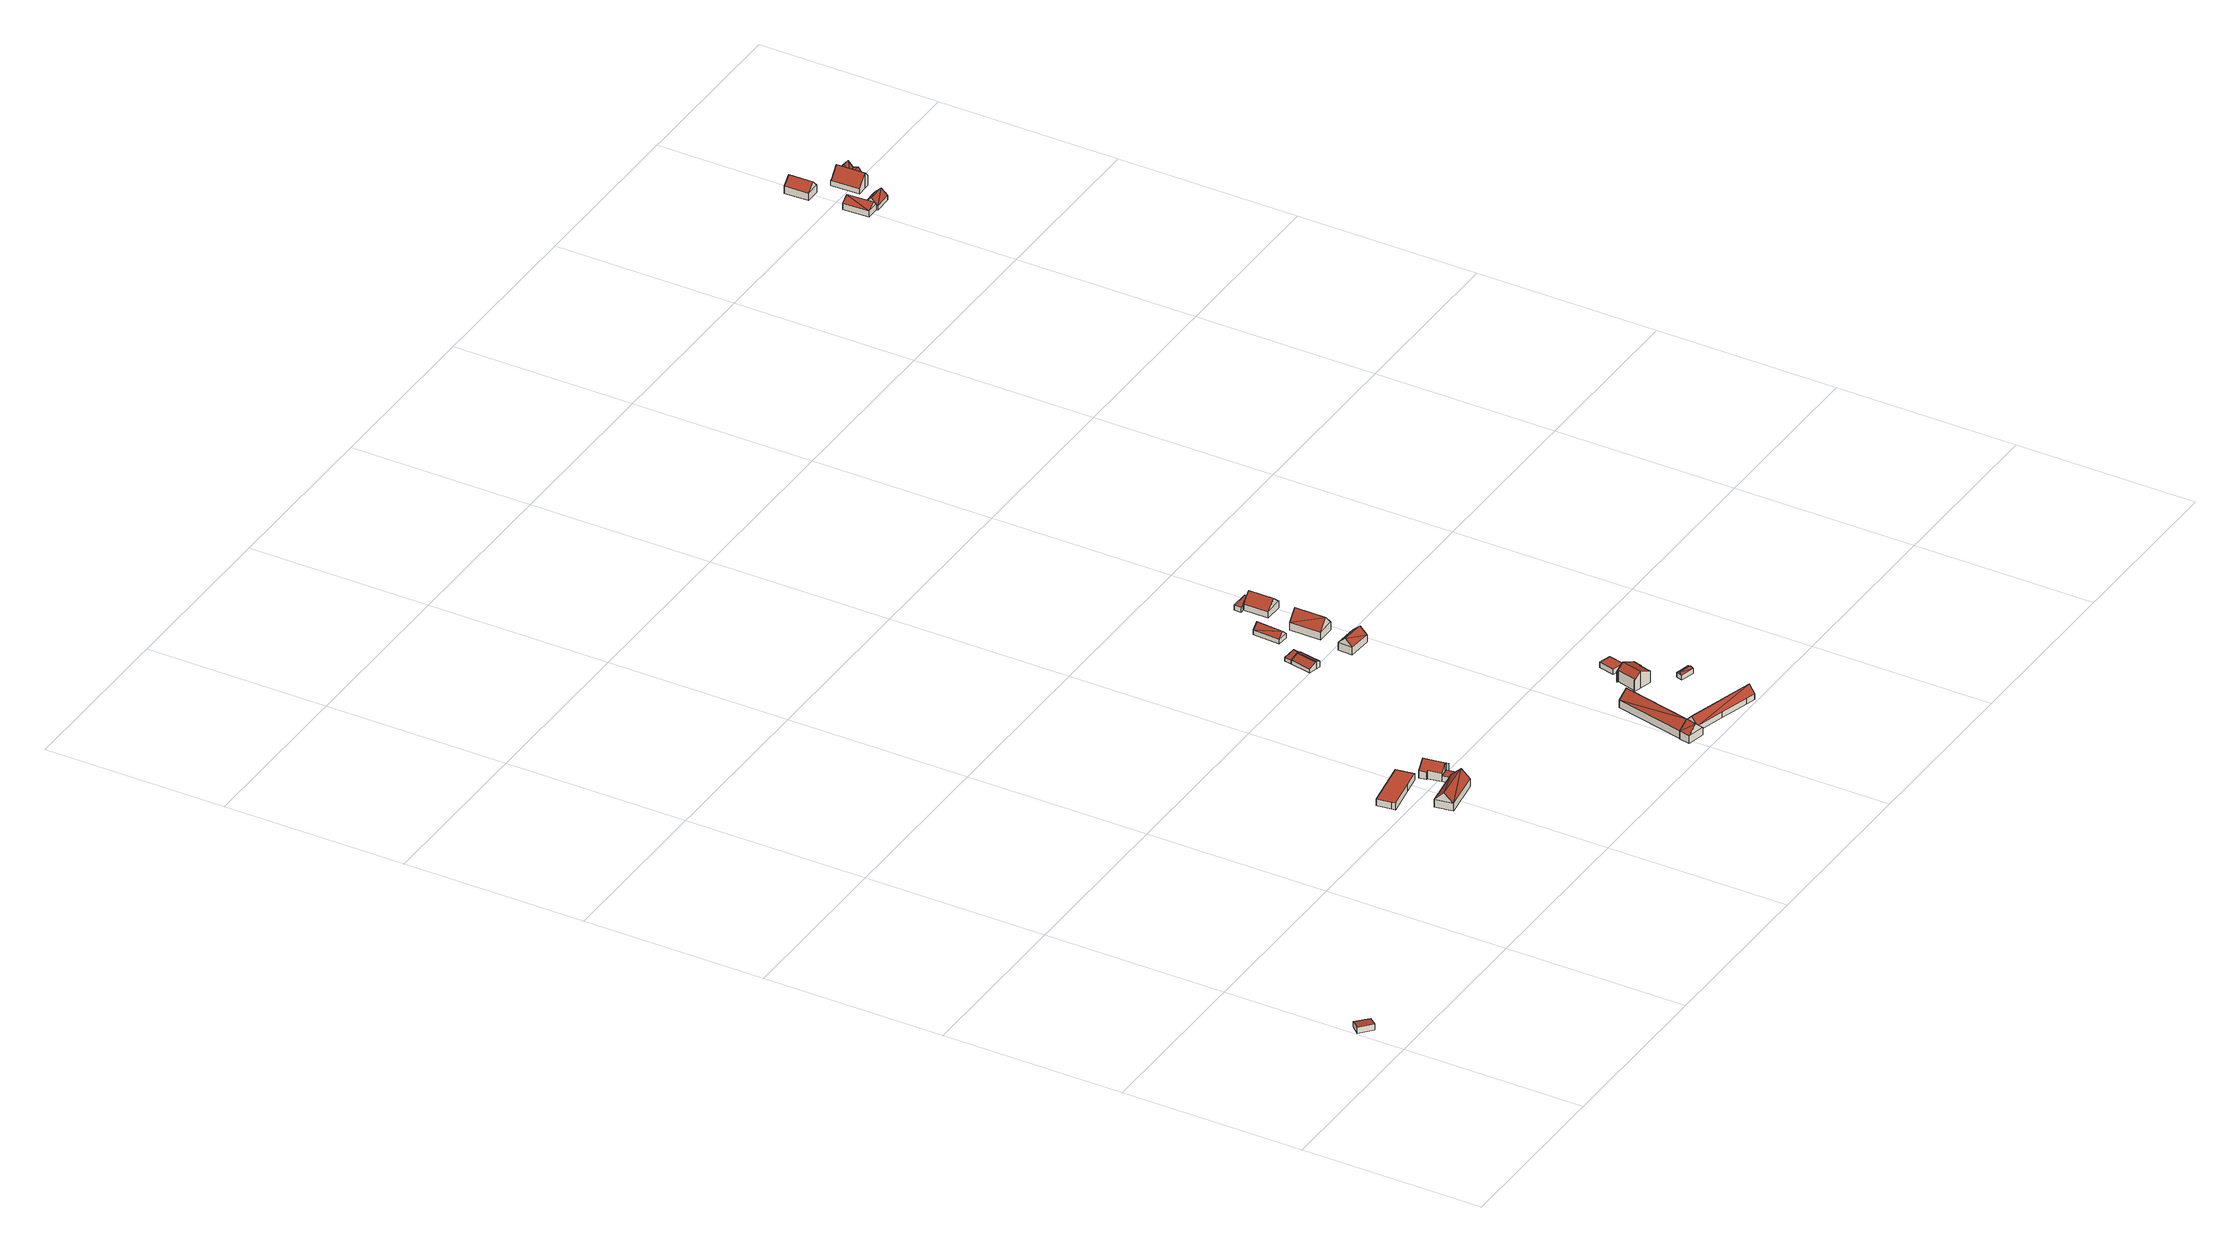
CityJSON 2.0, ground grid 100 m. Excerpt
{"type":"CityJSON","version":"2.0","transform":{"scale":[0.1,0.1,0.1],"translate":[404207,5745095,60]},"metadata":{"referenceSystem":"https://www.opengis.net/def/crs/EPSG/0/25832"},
"CityObjects":{
"building1":{"type":"Building","attributes":{"Gemeindeschluessel":"05515000","Geometrietyp2DReferenz":"3000","function":"51009_1610","roofType":"2100","measuredHeight":3.31},"geometry":[{"type":"Solid","lod":"2","boundaries":[[[[0,1,2,3]],[[4,5,1,0]],[[6,7,5,4]],[[3,2,7,6]],[[4,0,3,6]],[[1,5,7,2]]]],"semantics":{"surfaces":[{"type":"WallSurface"},{"type":"RoofSurface"},{"type":"GroundSurface"}],"values":[[0,0,0,0,1,2]]}}]},
"building2":{"type":"Building","attributes":{"Gemeindeschluessel":"05515000","Geometrietyp2DReferenz":"3000","function":"31001_2700","roofType":"1000","measuredHeight":3.9},"geometry":[{"type":"Solid","lod":"2","boundaries":[[[[8,9,10,11]],[[12,13,9,8]],[[14,15,13,12]],[[16,17,15,14]],[[18,19,17,16]],[[11,10,19,18]],[[16,14,12,8,11,18]],[[9,13,15,17,19,10]]]],"semantics":{"surfaces":[{"type":"WallSurface"},{"type":"RoofSurface"},{"type":"GroundSurface"}],"values":[[0,0,0,0,0,0,1,2]]}}]},
"building3":{"type":"Building","attributes":{"Gemeindeschluessel":"05515000","Geometrietyp2DReferenz":"3000","function":"31001_2700","roofType":"5000","measuredHeight":9.23},"geometry":[{"type":"Solid","lod":"2","boundaries":[[[[20,21,22,23]],[[24,25,21,20]],[[26,27,25,24]],[[23,22,27,26]],[[28,29,23]],[[23,26,28]],[[24,20,29]],[[29,28,24]],[[23,29,20]],[[24,28,26]],[[21,25,27,22]]]],"semantics":{"surfaces":[{"type":"WallSurface"},{"type":"RoofSurface"},{"type":"GroundSurface"}],"values":[[0,0,0,0,1,1,1,1,0,0,2]]}}]},
"building4":{"type":"Building","attributes":{"Gemeindeschluessel":"05515000","Geometrietyp2DReferenz":"3000","function":"31001_2460","roofType":"1000","measuredHeight":3.24},"geometry":[{"type":"Solid","lod":"2","boundaries":[[[[30,31,32,33]],[[34,35,31,30]],[[36,37,35,34]],[[38,39,37,36]],[[40,41,39,38]],[[33,32,41,40]],[[38,36,34,30,33,40]],[[31,35,37,39,41,32]]]],"semantics":{"surfaces":[{"type":"WallSurface"},{"type":"RoofSurface"},{"type":"GroundSurface"}],"values":[[0,0,0,0,0,0,1,2]]}}]},
"building5":{"type":"Building","attributes":{"Gemeindeschluessel":"05515000","Geometrietyp2DReferenz":"3000","function":"31001_1000","roofType":"3100","measuredHeight":8.06},"address":[{"country":"Germany","locality":"Münster","thoroughfareNumber":"280","thoroughfareName":"Davertstraße"}],"geometry":[{"type":"Solid","lod":"2","boundaries":[[[[42,43,44,45]],[[46,47,43,42]],[[48,49,47,46]],[[50,51,49,48]],[[52,53,51,50]],[[54,55,53,52]],[[56,57,55,54]],[[58,59,57,56]],[[45,44,59,58]],[[52,50,48,46,42,54]],[[45,58,56,54,42]],[[43,47,49,51,53,55,57,59,44]]]],"semantics":{"surfaces":[{"type":"WallSurface"},{"type":"RoofSurface"},{"type":"GroundSurface"}],"values":[[0,0,0,0,0,0,0,0,0,1,1,2]]}}]},
"building6":{"type":"Building","attributes":{"Gemeindeschluessel":"05515000","Geometrietyp2DReferenz":"3000","function":"51009_1610","roofType":"3100","measuredHeight":8.97},"geometry":[{"type":"Solid","lod":"2","boundaries":[[[[60,61,62,63]],[[64,65,61,60]],[[66,67,65,64]],[[68,69,67,66]],[[63,62,69,68]],[[60,63,68,70]],[[70,71,60]],[[71,70,66]],[[66,64,71]],[[70,68,66]],[[71,64,60]],[[61,65,67,69,62]]]],"semantics":{"surfaces":[{"type":"WallSurface"},{"type":"RoofSurface"},{"type":"GroundSurface"}],"values":[[0,0,0,0,0,1,1,1,1,0,0,2]]}}]},
"building7":{"type":"Building","attributes":{"Gemeindeschluessel":"05515000","Geometrietyp2DReferenz":"3000","function":"31001_2700","roofType":"3100","measuredHeight":8.83},"geometry":[{"type":"Solid","lod":"2","boundaries":[[[[72,73,74,66]],[[75,76,73,72]],[[68,77,76,75]],[[66,74,77,68]],[[72,78,75]],[[68,70,66]],[[70,78,72]],[[72,66,70]],[[68,75,78]],[[78,70,68]],[[73,76,77,74]]]],"semantics":{"surfaces":[{"type":"WallSurface"},{"type":"RoofSurface"},{"type":"GroundSurface"}],"values":[[0,0,0,0,0,0,1,1,1,1,2]]}}]},
"building8":{"type":"Building","attributes":{"Gemeindeschluessel":"05515000","Geometrietyp2DReferenz":"3000","function":"31001_2700","roofType":"2100","measuredHeight":4.13},"geometry":[{"type":"Solid","lod":"2","boundaries":[[[[79,80,81,82]],[[83,84,80,79]],[[85,86,84,83]],[[82,81,86,85]],[[83,79,82,85]],[[80,84,86,81]]]],"semantics":{"surfaces":[{"type":"WallSurface"},{"type":"RoofSurface"},{"type":"GroundSurface"}],"values":[[0,0,0,0,1,2]]}}]},
"building9":{"type":"Building","attributes":{"Gemeindeschluessel":"05515000","Geometrietyp2DReferenz":"3000","function":"51009_1610","roofType":"2100","measuredHeight":4.47},"geometry":[{"type":"Solid","lod":"2","boundaries":[[[[87,86,81,88]],[[89,90,86,87]],[[91,92,90,89]],[[93,94,92,91]],[[88,81,94,93]],[[91,89,87,88,93]],[[86,90,92,94,81]]]],"semantics":{"surfaces":[{"type":"WallSurface"},{"type":"RoofSurface"},{"type":"GroundSurface"}],"values":[[0,0,0,0,0,1,2]]}}]},
"building10":{"type":"Building","attributes":{"Gemeindeschluessel":"05515000","Geometrietyp2DReferenz":"3000","function":"51009_1610","roofType":"2100","measuredHeight":3.38},"geometry":[{"type":"Solid","lod":"2","boundaries":[[[[95,96,84,97]],[[98,99,96,95]],[[100,90,99,98]],[[101,86,90,100]],[[97,84,86,101]],[[100,98,95,97,101]],[[96,99,90,86,84]]]],"semantics":{"surfaces":[{"type":"WallSurface"},{"type":"RoofSurface"},{"type":"GroundSurface"}],"values":[[0,0,0,0,0,1,2]]}}]},
"building11":{"type":"Building","attributes":{"Gemeindeschluessel":"05515000","Geometrietyp2DReferenz":"3000","function":"31001_2700","roofType":"3100","measuredHeight":7.35},"geometry":[{"type":"Solid","lod":"2","boundaries":[[[[102,103,104,105]],[[106,107,103,102]],[[108,109,107,106]],[[110,111,109,108]],[[112,113,111,110]],[[114,115,113,112]],[[116,117,115,114]],[[105,104,117,116]],[[118,106,119]],[[102,105,116,119,106]],[[119,114,118]],[[112,110,108,118,114]],[[118,108,106]],[[119,116,114]],[[103,107,109,111,113,115,117,104]]]],"semantics":{"surfaces":[{"type":"WallSurface"},{"type":"RoofSurface"},{"type":"GroundSurface"}],"values":[[0,0,0,0,0,0,0,0,1,1,1,1,0,0,2]]}}]},
"building12":{"type":"Building","attributes":{"Gemeindeschluessel":"05515000","Geometrietyp2DReferenz":"3000","function":"31001_1000","roofType":"3100","measuredHeight":9.71},"address":[{"country":"Germany","locality":"Münster","thoroughfareNumber":"276","thoroughfareName":"Davertstraße"}],"geometry":[{"type":"Solid","lod":"2","boundaries":[[[[120,121,122,123]],[[124,125,121,120]],[[126,127,125,124]],[[128,129,127,126]],[[130,131,129,128]],[[132,133,131,130]],[[134,135,133,132]],[[136,137,135,134]],[[138,139,137,136]],[[140,141,139,138]],[[142,143,141,140]],[[123,122,143,142]],[[136,134,132,130,128,126,124,138]],[[120,123,142,140,138,124]],[[121,125,127,129,131,133,135,137,139,141,143,122]]]],"semantics":{"surfaces":[{"type":"WallSurface"},{"type":"RoofSurface"},{"type":"GroundSurface"}],"values":[[0,0,0,0,0,0,0,0,0,0,0,0,1,1,2]]}}]},
"building13":{"type":"Building","attributes":{"Gemeindeschluessel":"05515000","Geometrietyp2DReferenz":"3000","function":"31001_2700","roofType":"3100","measuredHeight":5.74},"geometry":[{"type":"Solid","lod":"2","boundaries":[[[[144,145,146,147]],[[148,149,145,144]],[[150,151,149,148]],[[147,146,151,150]],[[144,152,148]],[[150,153,147]],[[153,152,144]],[[144,147,153]],[[150,148,152]],[[152,153,150]],[[145,149,151,146]]]],"semantics":{"surfaces":[{"type":"WallSurface"},{"type":"RoofSurface"},{"type":"GroundSurface"}],"values":[[0,0,0,0,0,0,1,1,1,1,2]]}}]},
"building14":{"type":"Building","attributes":{"Gemeindeschluessel":"05515000","Geometrietyp2DReferenz":"3000","function":"31001_2700","roofType":"3100","measuredHeight":8.01},"geometry":[{"type":"Solid","lod":"2","boundaries":[[[[154,155,156,157]],[[158,159,155,154]],[[160,161,159,158]],[[157,156,161,160]],[[154,162,158]],[[160,163,157]],[[157,163,162]],[[162,154,157]],[[163,160,158]],[[158,162,163]],[[155,159,161,156]]]],"semantics":{"surfaces":[{"type":"WallSurface"},{"type":"RoofSurface"},{"type":"GroundSurface"}],"values":[[0,0,0,0,0,0,1,1,1,1,2]]}}]},
"building15":{"type":"Building","attributes":{"Gemeindeschluessel":"05515000","Geometrietyp2DReferenz":"3000","function":"31001_2460","roofType":"1000","measuredHeight":3.04},"geometry":[{"type":"Solid","lod":"2","boundaries":[[[[164,165,166,167]],[[168,169,165,164]],[[170,171,169,168]],[[167,166,171,170]],[[168,164,167,170]],[[165,169,171,166]]]],"semantics":{"surfaces":[{"type":"WallSurface"},{"type":"RoofSurface"},{"type":"GroundSurface"}],"values":[[0,0,0,0,1,2]]}}]},
"building16":{"type":"Building","attributes":{"Gemeindeschluessel":"05515000","Geometrietyp2DReferenz":"3000","function":"31001_1000","roofType":"3100","measuredHeight":10.16},"address":[{"country":"Germany","locality":"Münster","thoroughfareNumber":"260","thoroughfareName":"Davertstraße"}],"geometry":[{"type":"Solid","lod":"2","boundaries":[[[[172,173,174,175]],[[176,177,173,172]],[[178,179,177,176]],[[175,174,179,178]],[[172,180,176]],[[178,181,175]],[[181,180,172]],[[172,175,181]],[[178,176,180]],[[180,181,178]],[[173,177,179,174]]]],"semantics":{"surfaces":[{"type":"WallSurface"},{"type":"RoofSurface"},{"type":"GroundSurface"}],"values":[[0,0,0,0,0,0,1,1,1,1,2]]}}]},
"building17":{"type":"Building","attributes":{"Gemeindeschluessel":"05515000","Geometrietyp2DReferenz":"3000","function":"31001_2700","roofType":"3100","measuredHeight":3.54},"geometry":[{"type":"Solid","lod":"2","boundaries":[[[[182,183,184,185]],[[186,187,183,182]],[[188,189,187,186]],[[185,184,189,188]],[[182,190,186]],[[188,191,185]],[[185,191,190]],[[190,182,185]],[[191,188,186]],[[186,190,191]],[[183,187,189,184]]]],"semantics":{"surfaces":[{"type":"WallSurface"},{"type":"RoofSurface"},{"type":"GroundSurface"}],"values":[[0,0,0,0,0,0,1,1,1,1,2]]}}]},
"building18":{"type":"Building","attributes":{"Gemeindeschluessel":"05515000","Geometrietyp2DReferenz":"3000","function":"31001_1000","roofType":"5000","measuredHeight":8.41},"address":[{"country":"Germany","locality":"Münster","thoroughfareNumber":"258","thoroughfareName":"Davertstraße"}],"geometry":[{"type":"Solid","lod":"2","boundaries":[[[[192,193,194,195]],[[196,197,193,192]],[[198,199,197,196]],[[200,201,199,198]],[[195,194,201,200]],[[202,195,200,203]],[[196,192,202,203,198]],[[195,202,192]],[[198,203,200]],[[193,197,199,201,194]]]],"semantics":{"surfaces":[{"type":"WallSurface"},{"type":"RoofSurface"},{"type":"GroundSurface"}],"values":[[0,0,0,0,0,1,1,0,0,2]]}}]},
"building19":{"type":"Building","attributes":{"Gemeindeschluessel":"05515000","Geometrietyp2DReferenz":"3000","function":"31001_2460","roofType":"1000","measuredHeight":2.77},"geometry":[{"type":"Solid","lod":"2","boundaries":[[[[204,205,206,207]],[[208,209,205,204]],[[210,193,209,208]],[[211,194,193,210]],[[207,206,194,211]],[[210,208,204,207,211]],[[205,209,193,194,206]]]],"semantics":{"surfaces":[{"type":"WallSurface"},{"type":"RoofSurface"},{"type":"GroundSurface"}],"values":[[0,0,0,0,0,1,2]]}}]},
"building20":{"type":"Building","attributes":{"Gemeindeschluessel":"05570016","Geometrietyp2DReferenz":"3000","function":"31001_2700"},"children":["building20-1","building20-2"]},
"building20-1":{"type":"BuildingPart","attributes":{"roofType":"3100","measuredHeight":6.11},"parents":["building20"],"geometry":[{"type":"Solid","lod":"2","boundaries":[[[[212,213,214,215]],[[216,217,213,212]],[[218,219,220,217,216]],[[221,222,223,224,225]],[[215,214,222,221]],[[226,227,221]],[[227,215,221]],[[225,228,218,216,212,226]],[[227,226,212]],[[226,221,225]],[[227,212,215]],[[213,217,220,223,222,214]],[[218,228,219]],[[223,220,219,224]],[[219,228,225,224]]]],"semantics":{"surfaces":[{"type":"WallSurface"},{"type":"RoofSurface"},{"type":"GroundSurface"},{"type":"ClosureSurface"}],"values":[[0,0,0,0,0,1,1,1,1,0,0,2,0,3,3]]}}]},
"building20-2":{"type":"BuildingPart","attributes":{"roofType":"3100","measuredHeight":6},"parents":["building20"],"geometry":[{"type":"Solid","lod":"2","boundaries":[[[[229,230,231,232]],[[233,234,230,229]],[[224,223,234,233]],[[232,231,220,219]],[[235,232,236]],[[219,228,236,232]],[[229,235,233]],[[236,225,233,235]],[[225,224,233]],[[235,229,232]],[[230,234,223,220,231]],[[223,224,219,220]],[[236,228,225]],[[225,228,219,224]]]],"semantics":{"surfaces":[{"type":"WallSurface"},{"type":"RoofSurface"},{"type":"GroundSurface"},{"type":"ClosureSurface"}],"values":[[0,0,0,0,1,1,1,1,0,0,2,3,0,3]]}}]},
"building21":{"type":"Building","attributes":{"Gemeindeschluessel":"05570016","Geometrietyp2DReferenz":"3000","function":"31001_2700","roofType":"3100","measuredHeight":8.15},"geometry":[{"type":"Solid","lod":"2","boundaries":[[[[237,238,239,240]],[[241,242,238,237]],[[243,244,242,241]],[[240,239,244,243]],[[237,245,241]],[[243,246,240]],[[240,246,245,237]],[[241,245,246,243]],[[238,242,244,239]]]],"semantics":{"surfaces":[{"type":"WallSurface"},{"type":"RoofSurface"},{"type":"GroundSurface"}],"values":[[0,0,0,0,0,0,1,1,2]]}}]},
"building22":{"type":"Building","attributes":{"Gemeindeschluessel":"05570016","Geometrietyp2DReferenz":"3000","function":"31001_1100"},"address":[{"country":"Germany","locality":"Drensteinfurt","thoroughfareNumber":"41","thoroughfareName":"Altendorf"}],"children":["building22-1","building22-2"]},
"building22-1":{"type":"BuildingPart","attributes":{"roofType":"3100","measuredHeight":8.77},"parents":["building22"],"geometry":[{"type":"Solid","lod":"2","boundaries":[[[[247,248,249,250]],[[251,252,248,247]],[[253,254,252,251]],[[255,256,254,253]],[[257,258,256,255]],[[259,260,261,258,257]],[[250,249,262,263,264]],[[255,253,251,247,257]],[[250,264,265,266,259,257,247]],[[248,252,254,256,258,261,262,249]],[[265,264,263]],[[259,266,260]],[[262,261,260,263]],[[260,266,265,263]]]],"semantics":{"surfaces":[{"type":"WallSurface"},{"type":"RoofSurface"},{"type":"GroundSurface"},{"type":"ClosureSurface"}],"values":[[0,0,0,0,0,0,0,1,1,2,0,0,3,3]]}}]},
"building22-2":{"type":"BuildingPart","attributes":{"roofType":"3100","measuredHeight":7.75},"parents":["building22"],"geometry":[{"type":"Solid","lod":"2","boundaries":[[[[267,268,261,260]],[[269,270,268,267]],[[263,262,270,269]],[[267,271,269]],[[272,271,267]],[[267,260,266,272]],[[271,272,265,263]],[[263,269,271]],[[268,270,262,261]],[[262,263,260,261]],[[266,265,272]],[[266,260,263,265]]]],"semantics":{"surfaces":[{"type":"WallSurface"},{"type":"RoofSurface"},{"type":"GroundSurface"},{"type":"ClosureSurface"}],"values":[[0,0,0,0,1,1,1,1,2,3,0,3]]}}]},
"building23":{"type":"Building","attributes":{"Gemeindeschluessel":"05570016","Geometrietyp2DReferenz":"3000","function":"51009_1610","roofType":"3100","measuredHeight":5.72},"geometry":[{"type":"Solid","lod":"2","boundaries":[[[[273,274,275,276]],[[277,278,274,273]],[[279,280,278,277]],[[276,275,280,279]],[[273,281,277]],[[279,282,276]],[[276,282,281,273]],[[277,281,282]],[[282,279,277]],[[274,278,280,275]]]],"semantics":{"surfaces":[{"type":"WallSurface"},{"type":"RoofSurface"},{"type":"GroundSurface"}],"values":[[0,0,0,0,0,0,1,1,1,2]]}}]}
},
"vertices":[
[75,203,41],[75,203,7],[118,251,7],[118,251,34],[7,263,41],[7,263,7],[50,311,34],[50,311,7],
[1773,1073,47],[1773,1073,8],[1776,1054,8],[1776,1054,47],[1761,1153,47],[1761,1153,8],[2029,1199,47],[2029,1199,8],[2044,1100,47],[2044,1100,8],[1944,1083,47],[1944,1083,8],
[2129,838,53],[2129,838,9],[2114,937,9],[2114,937,53],[1905,804,53],[1905,804,9],[1890,903,53],[1890,903,9],[1898,852,101],[2122,886,101],
[2106,936,41],[2106,936,8],[2114,937,8],[2114,937,41],[2099,979,41],[2099,979,8],[2155,988,41],[2155,988,8],[2163,937,41],[2163,937,8],[2115,929,41],[2115,929,8],
[2145,986,88],[2145,986,7],[2155,988,7],[2155,988,80],[2099,979,54],[2099,979,7],[2087,1052,54],[2087,1052,7],[2079,1054,49],[2079,1054,7],[2073,1094,49],[2073,1094,7],[2126,1103,88],[2126,1103,7],[2172,1110,54],[2172,1110,7],[2191,994,54],[2191,994,7],
[3067,77,56],[3067,77,11],[3076,115,11],[3076,115,56],[2972,98,56],[2972,98,11],[2985,157,56],[2985,157,11],[3080,135,56],[3080,135,11],[3033,146,101],[3019,88,101],
[3075,546,56],[3075,546,12],[2985,157,12],[3171,523,56],[3171,523,12],[3080,135,12],[3123,535,101],
[2598,1998,29],[2598,1998,7],[2643,1989,7],[2643,1989,49],[2622,2116,29],[2622,2116,7],[2667,2107,49],[2667,2107,7],
[2667,2107,52],[2643,1989,52],[2686,2103,43],[2686,2103,7],[2692,2102,40],[2692,2102,7],[2669,1984,40],[2669,1984,7],
[2630,2156,28],[2630,2156,7],[2622,2116,28],[2694,2143,41],[2694,2143,7],[2686,2103,41],[2667,2107,37],
[3429,95,44],[3429,95,12],[3268,140,12],[3268,140,44],[3478,81,44],[3478,81,12],[3458,10,44],[3458,10,12],[3406,24,44],[3406,24,12],[3245,68,44],[3245,68,12],[3081,113,44],[3081,113,12],[3097,187,44],[3097,187,12],[3468,46,85],[3089,150,85],
[3328,517,84],[3328,517,18],[3345,586,18],[3345,586,84],[3263,533,115],[3263,533,18],[3223,543,80],[3223,543,18],[3224,547,80],[3224,547,18],[3229,546,84],[3229,546,18],[3257,655,84],[3257,655,18],[3252,656,80],[3252,656,18],[3253,660,80],[3253,660,18],[3293,650,115],[3293,650,18],[3367,631,79],[3367,631,18],[3355,584,79],[3355,584,18],
[2750,2400,35],[2750,2400,9],[2740,2249,9],[2740,2249,35],[2813,2396,35],[2813,2396,9],[2803,2245,35],[2803,2245,9],[2782,2398,66],[2771,2247,66],
[2834,1896,51],[2834,1896,8],[2966,1888,8],[2966,1888,51],[2840,1978,51],[2840,1978,8],[2972,1970,51],[2972,1970,8],[2837,1937,88],[2969,1929,88],
[3302,708,46],[3302,708,15],[3371,691,15],[3371,691,46],[3324,795,46],[3324,795,15],[3392,778,46],[3392,778,15],
[2871,2266,54],[2871,2266,9],[2870,2092,9],[2870,2092,54],[2971,2267,54],[2971,2267,9],[2971,2093,54],[2971,2093,9],[2921,2267,111],[2920,2093,111],
[3427,397,42],[3427,397,15],[3504,377,15],[3504,377,42],[3436,431,42],[3436,431,15],[3513,412,42],[3513,412,15],[3432,414,50],[3508,395,50],
[2993,2548,65],[2993,2548,8],[2911,2546,8],[2911,2546,43],[3013,2548,47],[3013,2548,8],[3012,2407,47],[3012,2407,8],[2910,2407,43],[2910,2407,8],[2964,2547,92],[2963,2407,92],
[2890,2585,36],[2890,2585,8],[2890,2546,8],[2890,2546,36],[2993,2584,36],[2993,2584,8],[2993,2548,36],[2911,2546,36],
[5039,5948,39],[5039,5948,4],[4967,5946,4],[4967,5946,39],[5041,5863,39],[5041,5863,4],[5042,5863,39],[5042,5863,29],[5042,5863,4],[4972,5800,39],[4972,5800,4],[5044,5802,4],[5044,5802,29],[5044,5802,39],[5018,5801,65],[5012,5947,65],[5042,5853,39],
[5144,5796,29],[5144,5796,4],[5141,5866,4],[5141,5866,29],[5045,5792,29],[5045,5792,4],[5142,5831,64],[5043,5827,64],
[5032,6127,47],[5032,6127,4],[5029,6261,4],[5029,6261,47],[4951,6125,47],[4951,6125,4],[4947,6259,47],[4947,6259,4],[4998,6126,86],[4994,6260,86],
[5178,5939,94],[5178,5939,6],[5205,5940,6],[5205,5940,64],[5122,5937,34],[5122,5937,6],[5116,6097,34],[5116,6097,6],[5122,6095,40],[5122,6095,6],[5172,6098,94],[5172,6098,6],[5199,6099,64],[5199,6099,50],[5199,6099,6],[5201,6038,6],[5201,6038,50],[5201,6038,64],[5201,6051,64],[5199,6086,64],
[5241,6101,50],[5241,6101,6],[5244,6040,50],[5244,6040,6],[5243,6071,84],[5200,6069,84],
[5244,6040,57],[5244,6040,7],[5201,6038,7],[5201,6038,57],[5245,5991,31],[5245,5991,7],[5203,5989,31],[5203,5989,7],[5245,6015,64],[5202,6014,64]
]}
